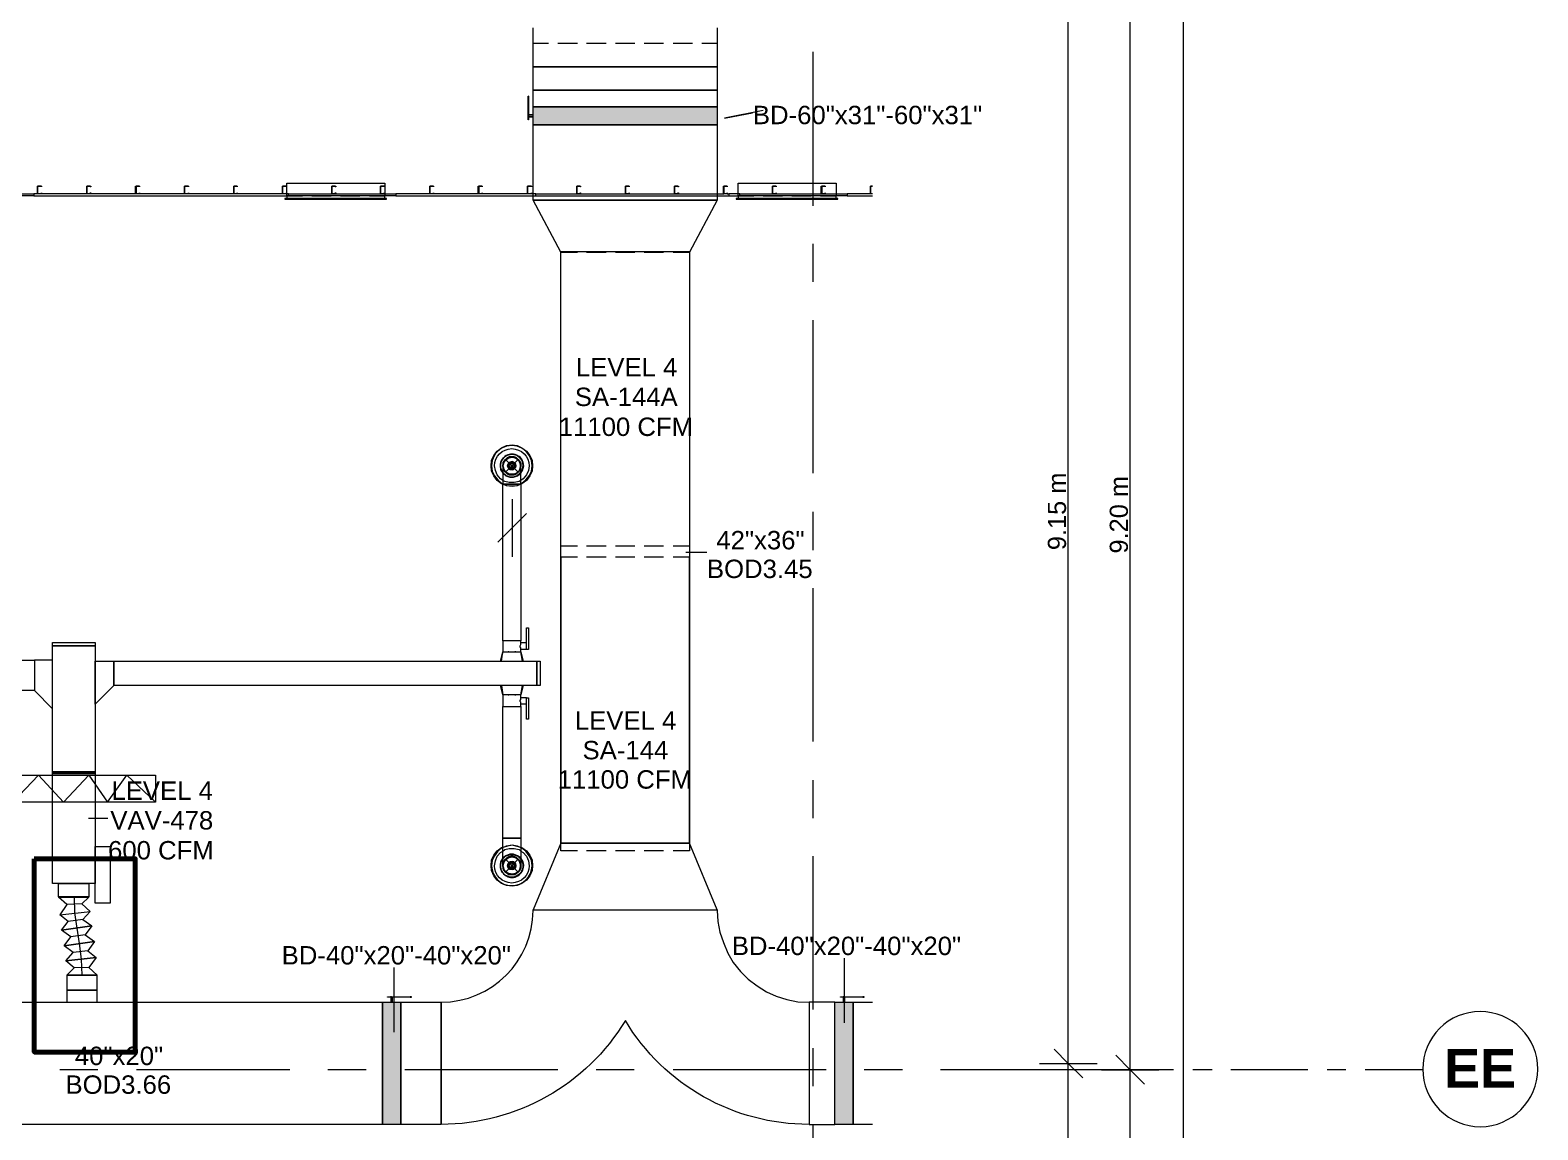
# Model space of a CAD drawing. Header units: metres. Extents: x 29 to 268, y -7 to 151.
# Drawn here: x 86.22 to 98.72, y 15.11 to 24.23 of the extents above; entities that cross this region are included whole.
import ezdxf

# ---------------------------------------------------------------- set-up
doc = ezdxf.new("R2010")
doc.units = ezdxf.units.M
doc.layers.add('HVAC - Ductos', color=5, linetype='Continuous', lineweight=50)
doc.layers.add('M-HVAC-DUCT', color=7, linetype='Continuous', lineweight=5)
doc.layers.add('PDF2_Geometry', color=7, linetype='Continuous', true_color=0xaaaaaa)
doc.layers.add('PDF2_Solid Fills', color=7, linetype='Continuous', true_color=0xffffff)
doc.layers.add('PDF2_Text', color=7, linetype='Continuous')
doc.styles.add('PDF Helvetica', font='')
doc.styles.add('PDF Helvetica Bold', font='')
doc.styles.get('PDF Helvetica').set_extended_font_data('Helvetica')
doc.styles.get('PDF Helvetica Bold').set_extended_font_data('Helvetica', bold=True)

# ---------------------------------------------------------------- blocks, each defined once
blk = doc.blocks.new('heat')
at = {"layer": 'M-HVAC-DUCT', "color": 30, "lineweight": 9, "true_color": 0xf26722}
for p, q in [((169.574, 2.344), (169.802, 2.567)), ((169.802, 2.567), (170.002, 2.344)), ((170.002, 2.344), (170.215, 2.567)), ((170.215, 2.567), (170.424, 2.344)), ((170.424, 2.344), (170.633, 2.567)), ((170.633, 2.567), (170.788, 2.344)), ((170.788, 2.344), (170.949, 2.567)), ((170.949, 2.567), (171.186, 2.344))]:
    blk.add_line(p, q, dxfattribs=at)
blk.add_lwpolyline([(169.574, 2.567), (171.186, 2.567), (171.186, 2.344), (169.574, 2.344)], close=True, dxfattribs=at)

msp = doc.modelspace()

# ---------------------------------------------------------------- hatches: boundary and pattern name
at = {"layer": 'PDF2_Solid Fills', "lineweight": 0, "transparency": 33554559}
h = msp.add_hatch(color=256, dxfattribs=at)
h.paths.add_polyline_path([(87.094, 22.871), (87.099, 22.931), (87.094, 22.931)])
h.paths.add_polyline_path([(87.126, 22.871), (87.099, 22.871), (87.126, 22.867), (87.126, 22.867)])
h = msp.add_hatch(color=256, dxfattribs=at)
h.paths.add_polyline_path([(89.936, 22.871), (89.941, 22.931), (89.936, 22.931)])
h.paths.add_polyline_path([(89.941, 22.871), (89.968, 22.867), (89.968, 22.867), (89.968, 22.871)])
h = msp.add_hatch(color=256, dxfattribs=at)
h.paths.add_polyline_path([(91.967, 22.871), (91.971, 22.885), (91.967, 22.885)])
h.paths.add_polyline_path([(91.971, 22.871), (91.999, 22.867), (91.999, 22.867), (91.999, 22.871)])

# ---------------------------------------------------------------- linework, layer by layer
at = {"layer": 'HVAC - Ductos', "color": 252, "lineweight": 0, "true_color": 0x939598}
for points in [[(94.826, 10.771), (94.826, 11.697), (94.826, 15.657), (94.826, 24.81), (94.826, 27.157), (94.826, 34.009), (94.826, 41.81), (94.826, 43.208), (94.826, 47.058), (94.826, 48.048)], [(95.34, 10.771), (95.34, 15.606), (95.34, 24.81), (95.34, 34.009), (95.34, 43.208), (95.34, 48.048)], [(95.78, 10.771), (95.78, 48.048)], [(94.708, 15.776), (94.826, 15.657), (94.946, 15.538)], [(94.588, 15.657), (94.826, 15.657), (95.065, 15.657)], [(95.22, 15.726), (95.34, 15.606), (95.459, 15.487)], [(95.102, 15.606), (95.34, 15.606), (95.578, 15.606)]]:
    msp.add_lwpolyline(points, dxfattribs=at)
at = {"layer": 'HVAC - Ductos', "lineweight": 0}
for points in [[(91.916, 24.246), (91.916, 24.141), (91.916, 24.031), (91.916, 23.921), (91.916, 23.728), (90.39, 23.728), (91.916, 23.728), (91.916, 23.591), (90.39, 23.591), (90.39, 23.728), (90.39, 23.921), (90.39, 24.031), (90.39, 24.141), (90.39, 24.246)], [(90.39, 24.118), (90.518, 24.118)], [(91.916, 24.118), (91.916, 24.081), (91.916, 24.031), (91.916, 23.976), (91.916, 23.921), (90.39, 23.921), (90.39, 23.976), (90.39, 24.031), (90.39, 24.081), (90.39, 24.118)], [(90.596, 24.118), (90.757, 24.118)], [(90.834, 24.118), (90.995, 24.118)], [(91.073, 24.118), (91.233, 24.118)], [(91.311, 24.118), (91.472, 24.118)], [(91.55, 24.118), (91.71, 24.118)], [(91.788, 24.118), (91.916, 24.118)], [(90.39, 23.921), (91.916, 23.921)], [(92.296, 23.559), (91.976, 23.495), (92.209, 23.54)], [(90.619, 19.947), (90.619, 22.385), (90.39, 22.816), (91.916, 22.816), (90.39, 22.816), (90.39, 23.44), (91.916, 23.44), (91.916, 22.816), (91.687, 22.385), (91.687, 19.947)], [(89.175, 22.83), (89.162, 22.83), (89.162, 22.853), (88.35, 22.853), (88.35, 22.958), (89.162, 22.958), (89.162, 22.853), (88.35, 22.853), (88.35, 22.83), (88.337, 22.83)], [(92.915, 22.83), (92.902, 22.83), (92.902, 22.853), (92.09, 22.853), (92.09, 22.958), (92.902, 22.958), (92.902, 22.853), (92.09, 22.853), (92.09, 22.83), (92.077, 22.83)], [(88.359, 22.853), (88.359, 22.853)], [(88.359, 22.825), (89.152, 22.825)], [(89.157, 22.853), (89.157, 22.853)], [(92.1, 22.853), (92.1, 22.853)], [(92.1, 22.825), (92.892, 22.825)], [(92.897, 22.853), (92.897, 22.853)], [(90.619, 19.86), (90.619, 17.486), (90.619, 22.39), (91.687, 22.39), (91.687, 17.486), (90.619, 17.486), (90.39, 16.931), (91.916, 16.931), (91.687, 17.486), (91.687, 19.86)], [(90.138, 20.607), (90.142, 20.593), (90.147, 20.575), (90.161, 20.561), (90.175, 20.547), (90.193, 20.538), (90.216, 20.538), (90.188, 20.543), (90.184, 20.543), (90.184, 20.547), (90.161, 20.561), (90.152, 20.575), (90.142, 20.593), (90.142, 20.612), (90.142, 20.634), (90.152, 20.653), (90.161, 20.667), (90.179, 20.676), (90.193, 20.685), (90.216, 20.689), (90.234, 20.685), (90.252, 20.676), (90.266, 20.667), (90.28, 20.653), (90.284, 20.634), (90.289, 20.612), (90.284, 20.593), (90.28, 20.575), (90.266, 20.561), (90.252, 20.552), (90.234, 20.543), (90.216, 20.538), (90.193, 20.543), (90.179, 20.552), (90.161, 20.561), (90.147, 20.584), (90.142, 20.584), (90.142, 20.589)], [(90.142, 20.639), (90.142, 20.644), (90.147, 20.644)], [(90.147, 20.589), (90.142, 20.612), (90.147, 20.639)], [(90.147, 20.644), (90.161, 20.667), (90.184, 20.68)], [(90.184, 20.68), (90.184, 20.685), (90.188, 20.685)], [(90.188, 20.68), (90.216, 20.689), (90.239, 20.68)], [(90.239, 20.685), (90.243, 20.685), (90.248, 20.68)], [(90.243, 20.68), (90.266, 20.667), (90.28, 20.644)], [(90.284, 20.644), (90.284, 20.639)], [(90.284, 20.639), (90.289, 20.612), (90.284, 20.589), (90.284, 20.584)], [(90.138, 20.612), (90.138, 20.607), (90.138, 20.589), (90.138, 20.561), (90.138, 20.524), (90.138, 20.479), (90.138, 20.46), (90.142, 20.46), (90.147, 20.46), (90.161, 20.46), (90.175, 20.46), (90.193, 20.46), (90.216, 20.46), (90.234, 20.46), (90.252, 20.46), (90.266, 20.46), (90.28, 20.46), (90.289, 20.46), (90.289, 20.506), (90.289, 20.543), (90.289, 20.579), (90.289, 20.602), (90.289, 20.612)], [(90.248, 20.547), (90.243, 20.543), (90.239, 20.543), (90.216, 20.538), (90.234, 20.538), (90.252, 20.547), (90.266, 20.561), (90.28, 20.575), (90.289, 20.593), (90.289, 20.607)], [(90.28, 20.584), (90.266, 20.561), (90.243, 20.547)], [(90.284, 20.584), (90.284, 20.584)], [(90.289, 20.612), (90.289, 20.612)], [(90.289, 20.492), (90.275, 20.483), (90.234, 20.474), (90.193, 20.474), (90.156, 20.483), (90.138, 20.492)], [(90.138, 20.465), (90.17, 20.451), (90.216, 20.447), (90.257, 20.451), (90.289, 20.465)], [(90.289, 20.46), (90.257, 20.447), (90.216, 20.442), (90.17, 20.447), (90.138, 20.46)], [(90.289, 20.46), (90.28, 20.46), (90.266, 20.46), (90.252, 20.46), (90.234, 20.46), (90.216, 20.46), (90.193, 20.46), (90.175, 20.46), (90.161, 20.46), (90.147, 20.46), (90.142, 20.46), (90.138, 20.46)], [(90.216, 20.337), (90.216, 20.098), (90.216, 19.86)], [(90.335, 20.217), (90.216, 20.098), (90.097, 19.979)], [(90.757, 19.947), (90.619, 19.947)], [(90.995, 19.947), (90.834, 19.947)], [(91.233, 19.947), (91.073, 19.947)], [(91.472, 19.947), (91.311, 19.947)], [(91.687, 19.947), (91.55, 19.947)], [(91.655, 19.897), (91.829, 19.897)], [(90.619, 19.86), (90.757, 19.86)], [(90.834, 19.86), (90.995, 19.86)], [(91.073, 19.86), (91.233, 19.86)], [(91.311, 19.86), (91.472, 19.86)], [(91.55, 19.86), (91.687, 19.86)], [(90.129, 18.994), (90.138, 19.072), (90.142, 19.072), (90.147, 19.072), (90.161, 19.072), (90.175, 19.072), (90.193, 19.072), (90.216, 19.072), (90.234, 19.072), (90.252, 19.072), (90.266, 19.072), (90.28, 19.072), (90.284, 19.072), (90.289, 19.072), (90.289, 19.094), (90.335, 19.094), (90.335, 19.099), (90.335, 19.104), (90.335, 19.113), (90.335, 19.117), (90.335, 19.127), (90.335, 19.131), (90.335, 19.136), (90.335, 19.14)], [(90.335, 19.145), (90.289, 19.145), (90.289, 19.163), (90.28, 19.163), (90.266, 19.163), (90.252, 19.163), (90.234, 19.163), (90.216, 19.163), (90.193, 19.163), (90.175, 19.163), (90.161, 19.163), (90.147, 19.163), (90.142, 19.163), (90.138, 19.163), (90.138, 19.072)], [(90.289, 19.094), (90.289, 19.099), (90.289, 19.104), (90.284, 19.113), (90.284, 19.122), (90.289, 19.131), (90.289, 19.136), (90.289, 19.14), (90.289, 19.145)], [(90.119, 18.994), (90.138, 19.072), (90.119, 18.994)], [(90.142, 19.072), (90.142, 19.072)], [(90.142, 19.072), (90.142, 19.072)], [(90.289, 18.994), (90.298, 18.994), (90.303, 18.994), (90.307, 18.994), (90.289, 19.072), (90.307, 18.994)], [(90.303, 18.994), (90.289, 19.072)], [(90.119, 18.994), (90.124, 18.994), (90.129, 18.994), (90.138, 18.994)], [(90.119, 18.994), (90.119, 18.994)], [(90.142, 18.994), (90.161, 18.994)], [(90.165, 18.994), (90.17, 18.994), (90.179, 18.994), (90.193, 18.994), (90.197, 18.994), (90.202, 18.994), (90.225, 18.994), (90.229, 18.994), (90.234, 18.994), (90.248, 18.994), (90.257, 18.994), (90.262, 18.994), (90.266, 18.994), (90.284, 18.994)], [(90.307, 18.994), (90.307, 18.994)], [(90.124, 18.792), (90.119, 18.792)], [(90.119, 18.792), (90.138, 18.714), (90.119, 18.792)], [(90.119, 18.792), (90.119, 18.792)], [(90.138, 18.792), (90.129, 18.792), (90.138, 18.714)], [(90.133, 18.792), (90.133, 18.792)], [(90.307, 18.792), (90.289, 18.714), (90.284, 18.714), (90.28, 18.714), (90.266, 18.714), (90.252, 18.714), (90.234, 18.714), (90.216, 18.714), (90.193, 18.714), (90.175, 18.714), (90.161, 18.714), (90.147, 18.714), (90.142, 18.714), (90.138, 18.714), (90.138, 18.618), (90.142, 18.618), (90.147, 18.618), (90.161, 18.618), (90.175, 18.618), (90.193, 18.618), (90.216, 18.618), (90.234, 18.618), (90.252, 18.618), (90.266, 18.618), (90.28, 18.618), (90.289, 18.618), (90.289, 17.527), (90.289, 17.49), (90.289, 17.44), (90.289, 17.394), (90.289, 17.353), (90.289, 17.325), (90.289, 17.307), (90.289, 17.298), (90.289, 17.279), (90.28, 17.261), (90.266, 17.243), (90.252, 17.234), (90.234, 17.224), (90.216, 17.224), (90.193, 17.224), (90.175, 17.234), (90.161, 17.243), (90.147, 17.261), (90.142, 17.279), (90.138, 17.298), (90.138, 17.307), (90.138, 17.298), (90.138, 17.302), (90.138, 17.316), (90.138, 17.344), (90.138, 17.38), (90.138, 17.422), (90.138, 17.472), (90.138, 17.527), (90.142, 17.527), (90.147, 17.527), (90.161, 17.527), (90.175, 17.527), (90.193, 17.527), (90.216, 17.527), (90.234, 17.527), (90.252, 17.527), (90.266, 17.527), (90.28, 17.527), (90.289, 17.527), (90.28, 17.527), (90.266, 17.527), (90.252, 17.527), (90.234, 17.527), (90.216, 17.527), (90.193, 17.527), (90.175, 17.527), (90.161, 17.527), (90.147, 17.527), (90.142, 17.527), (90.138, 17.527), (90.138, 18.618), (90.142, 18.618), (90.147, 18.618), (90.161, 18.618), (90.175, 18.618), (90.193, 18.618), (90.216, 18.618), (90.234, 18.618), (90.252, 18.618), (90.266, 18.618), (90.28, 18.618), (90.289, 18.618), (90.289, 18.641), (90.335, 18.641), (90.335, 18.645), (90.335, 18.654), (90.335, 18.659), (90.335, 18.664), (90.335, 18.673), (90.335, 18.677), (90.335, 18.682), (90.335, 18.687), (90.335, 18.691), (90.289, 18.691), (90.289, 18.714), (90.303, 18.792)], [(90.161, 18.792), (90.142, 18.792)], [(90.284, 18.792), (90.266, 18.792), (90.262, 18.792), (90.257, 18.792), (90.248, 18.792), (90.234, 18.792), (90.229, 18.792), (90.225, 18.792), (90.202, 18.792), (90.197, 18.792), (90.193, 18.792), (90.179, 18.792), (90.17, 18.792), (90.165, 18.792)], [(90.289, 18.714), (90.307, 18.792), (90.303, 18.792), (90.298, 18.792), (90.289, 18.792)], [(90.307, 18.792), (90.307, 18.792)], [(90.142, 18.714), (90.142, 18.714)], [(90.142, 18.714), (90.142, 18.714)], [(90.289, 18.641), (90.289, 18.645), (90.289, 18.654), (90.284, 18.659), (90.284, 18.668), (90.289, 18.677), (90.289, 18.687), (90.289, 18.691)], [(86.705, 17.692), (86.865, 17.692)], [(90.289, 17.449), (90.298, 17.449), (90.335, 17.422), (90.362, 17.385), (90.381, 17.344), (90.385, 17.298), (90.381, 17.257), (90.362, 17.215), (90.335, 17.179), (90.298, 17.151), (90.257, 17.133), (90.216, 17.128), (90.17, 17.133), (90.129, 17.151), (90.092, 17.179), (90.064, 17.215), (90.046, 17.257), (90.042, 17.298), (90.046, 17.344), (90.064, 17.385), (90.092, 17.422), (90.129, 17.449), (90.138, 17.449)], [(90.138, 17.417), (90.156, 17.431), (90.193, 17.44), (90.234, 17.44), (90.275, 17.431), (90.289, 17.417)], [(90.289, 17.307), (90.289, 17.321), (90.28, 17.339), (90.266, 17.353), (90.252, 17.367), (90.234, 17.371), (90.216, 17.376), (90.193, 17.371), (90.175, 17.367), (90.161, 17.353), (90.184, 17.367), (90.184, 17.371), (90.188, 17.371)], [(90.188, 17.367), (90.216, 17.371), (90.239, 17.367)], [(90.239, 17.371), (90.243, 17.371), (90.248, 17.367)], [(90.757, 17.422), (90.619, 17.422), (90.619, 17.486)], [(90.619, 17.486), (91.687, 17.486)], [(90.995, 17.422), (90.834, 17.422)], [(91.233, 17.422), (91.073, 17.422)], [(91.472, 17.422), (91.311, 17.422)], [(91.687, 17.486), (91.687, 17.422), (91.55, 17.422)], [(90.142, 17.325), (90.142, 17.33), (90.147, 17.33), (90.161, 17.353), (90.147, 17.339), (90.142, 17.321), (90.138, 17.307)], [(90.147, 17.275), (90.142, 17.298), (90.147, 17.325)], [(90.142, 17.279), (90.142, 17.279)], [(90.142, 17.279), (90.142, 17.279)], [(90.147, 17.266), (90.142, 17.27), (90.142, 17.275)], [(90.184, 17.234), (90.161, 17.247), (90.147, 17.266)], [(90.243, 17.367), (90.266, 17.353), (90.28, 17.33)], [(90.28, 17.266), (90.266, 17.247), (90.243, 17.234)], [(90.284, 17.33), (90.284, 17.325), (90.289, 17.298), (90.284, 17.275)], [(90.284, 17.33), (90.284, 17.33)], [(90.284, 17.275), (90.284, 17.27), (90.284, 17.266)], [(90.289, 17.279), (90.289, 17.279)], [(90.289, 17.279), (90.289, 17.279)], [(86.526, 16.977), (86.457, 17.037), (86.709, 17.037), (86.705, 17.037), (86.687, 17.037), (86.659, 17.037), (86.622, 17.037), (86.586, 17.037), (86.544, 17.037), (86.508, 17.037), (86.48, 17.037), (86.462, 17.037), (86.457, 17.037), (86.462, 17.037), (86.48, 17.037), (86.508, 17.037), (86.544, 17.037), (86.586, 17.037), (86.622, 17.037), (86.659, 17.037), (86.687, 17.037), (86.705, 17.037), (86.709, 17.037), (86.709, 17.041), (86.705, 17.041), (86.687, 17.041), (86.659, 17.041), (86.622, 17.041), (86.586, 17.041), (86.544, 17.041), (86.512, 17.041), (86.48, 17.041), (86.467, 17.041), (86.457, 17.041), (86.457, 17.151), (86.462, 17.151), (86.476, 17.151), (86.494, 17.151), (86.522, 17.151), (86.554, 17.151), (86.586, 17.151), (86.618, 17.151), (86.645, 17.151), (86.673, 17.151), (86.691, 17.151), (86.705, 17.151), (86.709, 17.151), (86.709, 17.041), (86.705, 17.041), (86.687, 17.041), (86.659, 17.041), (86.622, 17.041), (86.586, 17.041), (86.544, 17.041), (86.512, 17.041), (86.48, 17.041), (86.467, 17.041), (86.457, 17.041), (86.457, 17.037), (86.709, 17.037), (86.65, 16.982), (86.526, 16.977), (86.467, 16.89), (86.719, 16.917), (86.65, 16.982)], [(90.188, 17.229), (90.184, 17.229)], [(90.239, 17.229), (90.216, 17.224), (90.188, 17.229)], [(90.248, 17.229), (90.243, 17.229), (90.239, 17.229)], [(86.586, 17.037), (86.59, 16.908), (86.609, 16.78), (86.627, 16.652), (86.645, 16.523), (86.65, 16.39)], [(86.659, 16.853), (86.732, 16.798), (86.48, 16.762), (86.535, 16.835), (86.467, 16.89), (86.719, 16.917), (86.659, 16.853), (86.535, 16.835)], [(86.677, 16.725), (86.755, 16.67), (86.503, 16.633), (86.558, 16.707), (86.48, 16.762), (86.732, 16.798), (86.677, 16.725), (86.558, 16.707)], [(86.7, 16.592), (86.769, 16.537), (86.517, 16.509), (86.577, 16.578), (86.503, 16.633), (86.755, 16.67), (86.7, 16.592), (86.577, 16.578)], [(86.526, 16.39), (86.526, 16.267), (86.531, 16.267), (86.54, 16.267), (86.563, 16.267), (86.586, 16.267), (86.618, 16.267), (86.65, 16.267), (86.687, 16.267), (86.714, 16.267), (86.742, 16.267), (86.76, 16.267), (86.774, 16.267), (86.778, 16.267), (86.778, 16.39), (86.526, 16.39), (86.586, 16.45), (86.517, 16.509), (86.769, 16.537), (86.709, 16.454), (86.586, 16.45)], [(92.97, 15.996), (92.97, 16.532)], [(86.778, 16.39), (86.709, 16.454)], [(89.239, 15.918), (89.239, 16.454)], [(86.774, 16.166), (86.778, 16.166), (86.778, 16.267), (86.774, 16.267), (86.76, 16.267), (86.742, 16.267), (86.714, 16.267), (86.687, 16.267), (86.65, 16.267), (86.618, 16.267), (86.586, 16.267), (86.563, 16.267), (86.54, 16.267), (86.531, 16.267), (86.526, 16.267), (86.526, 16.166)], [(86.526, 16.166), (86.526, 16.166)], [(86.531, 16.166), (86.535, 16.166), (86.54, 16.166)], [(86.544, 16.166), (86.554, 16.166), (86.558, 16.166)], [(86.567, 16.166), (86.572, 16.166), (86.581, 16.166)], [(86.59, 16.166), (86.595, 16.166), (86.613, 16.166)], [(86.622, 16.166), (86.65, 16.166), (86.677, 16.166), (86.682, 16.166)], [(86.691, 16.166), (86.705, 16.166), (86.709, 16.166)], [(86.723, 16.166), (86.732, 16.166), (86.737, 16.166)], [(86.746, 16.166), (86.751, 16.166), (86.755, 16.166)], [(86.76, 16.166), (86.764, 16.166), (86.769, 16.166)], [(93.204, 15.153), (93.043, 15.153), (93.043, 16.166), (93.204, 16.166)]]:
    msp.add_lwpolyline(points, dxfattribs=at)
for points in [[(90.39, 23.44), (90.39, 23.591), (91.916, 23.591), (91.916, 23.44)], [(88.332, 22.83), (88.332, 22.825), (89.175, 22.825), (89.175, 22.83)], [(88.359, 22.853), (88.479, 22.853)], [(88.557, 22.853), (88.717, 22.853)], [(88.795, 22.853), (88.955, 22.853)], [(89.033, 22.853), (89.157, 22.853)], [(92.072, 22.83), (92.072, 22.825), (92.915, 22.825), (92.915, 22.83)], [(92.1, 22.853), (92.219, 22.853)], [(92.296, 22.853), (92.457, 22.853)], [(92.535, 22.853), (92.695, 22.853)], [(92.773, 22.853), (92.897, 22.853)], [(90.619, 22.385), (90.757, 22.385)], [(90.834, 22.385), (90.995, 22.385)], [(91.073, 22.385), (91.233, 22.385)], [(91.311, 22.385), (91.472, 22.385)], [(91.55, 22.385), (91.687, 22.385)], [(90.138, 19.163), (90.138, 20.46), (90.129, 20.465), (90.092, 20.492), (90.064, 20.529), (90.046, 20.57), (90.042, 20.612), (90.046, 20.657), (90.064, 20.699), (90.092, 20.735), (90.129, 20.763), (90.17, 20.781), (90.216, 20.786), (90.257, 20.781), (90.298, 20.763), (90.335, 20.735), (90.362, 20.699), (90.381, 20.657), (90.385, 20.612), (90.381, 20.57), (90.362, 20.529), (90.335, 20.492), (90.298, 20.465), (90.289, 20.46), (90.289, 19.163), (90.28, 19.163), (90.266, 19.163), (90.252, 19.163), (90.234, 19.163), (90.216, 19.163), (90.193, 19.163), (90.175, 19.163), (90.161, 19.163), (90.147, 19.163), (90.142, 19.163)], [(90.138, 20.612), (90.142, 20.634), (90.147, 20.653), (90.152, 20.657), (90.147, 20.653), (90.142, 20.634), (90.138, 20.612), (90.138, 20.607)], [(90.28, 20.589), (90.266, 20.561), (90.243, 20.547), (90.216, 20.543), (90.188, 20.547), (90.165, 20.561), (90.147, 20.589), (90.142, 20.612), (90.147, 20.639), (90.165, 20.662), (90.188, 20.68), (90.216, 20.685), (90.243, 20.68), (90.266, 20.662), (90.28, 20.639), (90.284, 20.612)], [(90.156, 20.662), (90.152, 20.657)], [(90.289, 20.607), (90.289, 20.612), (90.289, 20.634), (90.28, 20.653), (90.266, 20.667), (90.252, 20.68), (90.234, 20.689), (90.216, 20.689), (90.193, 20.689), (90.175, 20.68), (90.161, 20.667), (90.156, 20.662), (90.161, 20.667), (90.175, 20.68), (90.193, 20.689), (90.216, 20.689), (90.234, 20.689), (90.252, 20.68), (90.266, 20.667), (90.28, 20.653), (90.289, 20.634), (90.289, 20.612)], [(90.184, 20.63), (90.179, 20.612), (90.184, 20.63), (90.197, 20.644), (90.216, 20.648), (90.229, 20.644), (90.243, 20.63), (90.248, 20.612), (90.243, 20.63), (90.229, 20.644), (90.216, 20.648), (90.197, 20.644)], [(90.193, 20.63), (90.188, 20.612), (90.193, 20.63), (90.207, 20.639), (90.22, 20.639), (90.234, 20.63), (90.239, 20.612), (90.234, 20.63), (90.22, 20.639), (90.207, 20.639)], [(90.229, 20.598), (90.216, 20.593), (90.197, 20.598), (90.193, 20.612), (90.197, 20.63), (90.216, 20.634), (90.229, 20.63), (90.234, 20.612)], [(90.211, 20.616), (90.207, 20.612), (90.211, 20.621), (90.216, 20.621), (90.22, 20.612), (90.216, 20.616)], [(90.119, 20.612), (90.124, 20.579), (90.138, 20.557), (90.124, 20.579)], [(90.142, 20.552), (90.165, 20.534), (90.197, 20.52), (90.229, 20.52), (90.262, 20.534), (90.284, 20.552), (90.289, 20.561), (90.284, 20.552), (90.262, 20.534), (90.229, 20.52), (90.197, 20.52), (90.165, 20.534), (90.142, 20.552), (90.138, 20.561)], [(90.289, 20.552), (90.262, 20.529), (90.229, 20.52), (90.197, 20.52), (90.165, 20.529), (90.138, 20.552), (90.138, 20.557), (90.138, 20.552), (90.165, 20.529), (90.197, 20.52), (90.229, 20.52), (90.262, 20.529), (90.289, 20.552), (90.289, 20.557)], [(90.243, 20.598), (90.248, 20.612), (90.243, 20.598), (90.229, 20.584), (90.216, 20.579), (90.197, 20.584), (90.184, 20.598), (90.179, 20.612), (90.184, 20.598), (90.197, 20.584), (90.216, 20.579), (90.229, 20.584)], [(90.234, 20.598), (90.239, 20.612), (90.234, 20.598), (90.22, 20.589), (90.207, 20.589), (90.193, 20.598), (90.188, 20.612), (90.193, 20.598), (90.207, 20.589), (90.22, 20.589)], [(90.216, 20.607), (90.22, 20.612), (90.216, 20.607), (90.211, 20.607), (90.207, 20.612), (90.211, 20.607)], [(90.353, 19.09), (90.335, 19.09), (90.335, 19.269), (90.353, 19.269)], [(86.76, 19.122), (86.407, 19.122), (86.407, 19.149), (86.76, 19.149)], [(86.76, 19.122), (86.76, 18.077), (86.407, 18.077), (86.407, 19.122)], [(84.335, 19.003), (86.256, 19.003), (86.256, 18.751), (84.335, 18.751)], [(86.256, 19.003), (86.256, 18.751), (86.407, 18.599), (86.407, 19.003)], [(90.188, 19.072), (90.184, 19.072)], [(90.248, 19.072), (90.243, 19.072), (90.239, 19.072), (90.243, 19.072)], [(86.916, 18.792), (86.76, 18.636), (86.76, 18.994), (86.916, 18.994)], [(90.422, 18.792), (86.916, 18.792), (86.916, 18.994), (90.422, 18.994)], [(90.422, 18.792), (90.422, 18.994), (90.45, 18.994), (90.45, 18.792)], [(90.184, 18.714), (90.188, 18.714)], [(90.239, 18.714), (90.243, 18.714), (90.248, 18.714), (90.243, 18.714)], [(90.353, 18.512), (90.335, 18.512), (90.335, 18.691), (90.353, 18.691)], [(86.407, 18.063), (86.407, 18.077), (86.76, 18.077), (86.76, 18.063)], [(86.407, 17.151), (86.407, 18.063), (86.76, 18.063), (86.76, 17.151)], [(86.884, 16.986), (86.76, 16.986), (86.76, 17.458), (86.884, 17.458)], [(90.17, 17.463), (90.216, 17.472), (90.257, 17.463), (90.289, 17.449), (90.257, 17.458), (90.216, 17.467), (90.17, 17.458), (90.138, 17.449)], [(90.138, 17.362), (90.165, 17.38), (90.197, 17.394), (90.229, 17.394), (90.262, 17.38), (90.289, 17.362), (90.289, 17.357), (90.289, 17.362), (90.262, 17.38), (90.229, 17.394), (90.197, 17.394), (90.165, 17.38), (90.138, 17.362), (90.138, 17.357)], [(90.284, 17.357), (90.262, 17.38), (90.229, 17.389), (90.197, 17.389), (90.165, 17.38), (90.142, 17.357), (90.138, 17.353), (90.142, 17.357), (90.165, 17.38), (90.197, 17.389), (90.229, 17.389), (90.262, 17.38), (90.284, 17.357), (90.289, 17.353)], [(90.28, 17.27), (90.266, 17.247), (90.243, 17.234), (90.216, 17.229), (90.188, 17.234), (90.165, 17.247), (90.147, 17.27), (90.142, 17.298), (90.147, 17.325), (90.165, 17.348), (90.188, 17.367), (90.216, 17.371), (90.243, 17.367), (90.266, 17.348), (90.28, 17.325), (90.284, 17.298)], [(90.284, 17.279), (90.28, 17.261), (90.266, 17.247), (90.252, 17.234), (90.234, 17.229), (90.216, 17.224), (90.193, 17.229), (90.179, 17.234), (90.161, 17.247), (90.152, 17.261), (90.142, 17.279), (90.142, 17.298), (90.142, 17.316), (90.152, 17.334), (90.161, 17.353), (90.179, 17.362), (90.193, 17.371), (90.216, 17.371), (90.234, 17.371), (90.252, 17.362), (90.266, 17.353), (90.28, 17.334), (90.284, 17.316), (90.289, 17.298)], [(90.138, 17.357), (90.124, 17.33), (90.119, 17.298), (90.124, 17.33)], [(90.184, 17.316), (90.179, 17.298), (90.184, 17.316), (90.197, 17.33), (90.216, 17.334), (90.229, 17.33), (90.243, 17.316), (90.248, 17.298), (90.243, 17.316), (90.229, 17.33), (90.216, 17.334), (90.197, 17.33)], [(90.243, 17.279), (90.248, 17.298), (90.243, 17.279), (90.229, 17.27), (90.216, 17.266), (90.197, 17.27), (90.184, 17.279), (90.179, 17.298), (90.184, 17.279), (90.197, 17.27), (90.216, 17.266), (90.229, 17.27)], [(90.193, 17.312), (90.188, 17.298), (90.193, 17.316), (90.207, 17.325), (90.22, 17.325), (90.234, 17.316), (90.239, 17.298), (90.234, 17.312), (90.22, 17.321), (90.207, 17.321)], [(90.234, 17.284), (90.239, 17.298), (90.234, 17.284), (90.22, 17.275), (90.207, 17.275), (90.193, 17.284), (90.188, 17.298), (90.193, 17.284), (90.207, 17.275), (90.22, 17.275)], [(90.229, 17.284), (90.216, 17.279), (90.197, 17.284), (90.193, 17.298), (90.197, 17.312), (90.216, 17.321), (90.229, 17.312), (90.234, 17.298)], [(90.211, 17.302), (90.207, 17.298), (90.211, 17.302), (90.216, 17.302), (90.22, 17.298), (90.216, 17.302)], [(90.216, 17.293), (90.22, 17.298), (90.216, 17.293), (90.211, 17.293), (90.207, 17.298), (90.211, 17.293)], [(86.457, 17.041), (86.462, 17.041), (86.476, 17.041), (86.494, 17.041), (86.522, 17.041), (86.554, 17.041), (86.586, 17.041), (86.618, 17.041), (86.645, 17.041), (86.673, 17.041), (86.691, 17.041), (86.705, 17.041), (86.709, 17.041), (86.705, 17.041), (86.691, 17.041), (86.673, 17.041), (86.645, 17.041), (86.618, 17.041), (86.586, 17.041), (86.554, 17.041), (86.522, 17.041), (86.494, 17.041), (86.476, 17.041), (86.462, 17.041)], [(86.778, 16.39), (86.774, 16.39), (86.76, 16.39), (86.742, 16.39), (86.714, 16.39), (86.687, 16.39), (86.65, 16.39), (86.618, 16.39), (86.586, 16.39), (86.563, 16.39), (86.54, 16.39), (86.531, 16.39), (86.526, 16.39), (86.531, 16.39), (86.54, 16.39), (86.563, 16.39), (86.586, 16.39), (86.618, 16.39), (86.65, 16.39), (86.687, 16.39), (86.714, 16.39), (86.742, 16.39), (86.76, 16.39), (86.774, 16.39)], [(85.554, 16.166), (89.143, 16.166), (89.143, 15.153), (85.554, 15.153)], [(89.143, 16.166), (89.294, 16.166), (89.294, 15.153), (89.143, 15.153)], [(89.294, 16.166), (89.629, 16.166), (89.629, 15.153), (89.294, 15.153)], [(92.892, 16.166), (93.043, 16.166), (93.043, 15.153), (92.892, 15.153)]]:
    msp.add_lwpolyline(points, close=True, dxfattribs=at)
for points in [[(90.289, 20.465), (90.298, 20.469), (90.33, 20.497), (90.358, 20.529), (90.376, 20.57), (90.381, 20.612, 1.013798), (90.046, 20.612), (90.051, 20.57), (90.069, 20.529), (90.097, 20.497), (90.129, 20.469), (90.138, 20.465)], [(90.138, 20.492), (90.119, 20.506), (90.092, 20.538), (90.078, 20.575), (90.069, 20.612, -0.994113), (90.358, 20.612), (90.353, 20.575), (90.335, 20.538), (90.307, 20.506), (90.289, 20.492)], [(90.138, 17.444), (90.129, 17.444), (90.097, 17.417), (90.069, 17.38), (90.051, 17.344), (90.046, 17.298, 0.98638), (90.381, 17.298), (90.376, 17.344), (90.358, 17.38), (90.33, 17.417), (90.298, 17.444), (90.289, 17.444)], [(90.289, 17.417), (90.307, 17.408), (90.335, 17.376), (90.353, 17.339), (90.358, 17.298, -0.994113), (90.069, 17.298), (90.078, 17.339), (90.092, 17.376), (90.119, 17.408), (90.138, 17.417)], [(90.138, 17.298, 1.029342), (90.289, 17.307), (90.289, 17.298)]]:
    msp.add_lwpolyline(points, format="xyb", dxfattribs=at)
for points in [[(90.289, 20.557), (90.303, 20.579), (90.312, 20.612, 1.017904), (90.119, 20.612), (90.124, 20.579), (90.138, 20.561, -1.403619), (90.307, 20.612), (90.303, 20.579), (90.289, 20.561, 1.403664), (90.119, 20.612, -1.419559)], [(90.119, 17.298, 1.397445), (90.289, 17.353), (90.303, 17.33), (90.307, 17.298, -1.396993), (90.138, 17.353), (90.124, 17.33), (90.119, 17.298, 1.009847), (90.312, 17.298), (90.303, 17.33), (90.289, 17.357, -1.406661)], [(91.155, 16.014, -0.261886), (89.629, 15.153), (89.629, 16.166, 0.412212), (90.39, 16.927), (90.39, 16.931), (91.916, 16.931), (91.916, 16.927), (91.921, 16.835), (91.939, 16.748), (91.967, 16.661), (92.003, 16.574), (92.049, 16.496), (92.109, 16.422), (92.173, 16.358), (92.246, 16.303), (92.324, 16.253), (92.406, 16.216), (92.493, 16.189), (92.585, 16.17), (92.677, 16.166), (92.677, 15.153), (92.892, 15.153), (92.892, 16.166), (92.677, 16.166), (92.677, 15.153, -0.26399)]]:
    msp.add_lwpolyline(points, format="xyb", close=True, dxfattribs=at)
at = {"layer": 'HVAC - Ductos', "lineweight": 0, "transparency": 33554559}
for points in [[(90.39, 23.591), (90.39, 23.44), (91.916, 23.591), (91.916, 23.44)], [(89.143, 16.166), (89.143, 15.153), (89.294, 16.166), (89.294, 15.153)], [(92.892, 16.166), (92.892, 15.153), (93.043, 16.166), (93.043, 15.153)]]:
    msp.add_solid(points, dxfattribs=at)
at = {"layer": 'PDF2_Geometry', "lineweight": 0}
for points in [[(92.709, 24.045), (92.709, 22.77)], [(86.315, 22.926), (86.315, 22.926)], [(86.315, 22.876), (86.315, 22.876)], [(86.691, 22.931), (86.691, 22.931)], [(86.691, 22.931), (86.691, 22.931)], [(86.691, 22.871), (86.691, 22.871)], [(87.099, 22.931), (87.099, 22.931)], [(87.099, 22.871), (87.099, 22.871)], [(87.127, 22.926), (87.127, 22.926)], [(87.127, 22.876), (87.127, 22.876)], [(87.502, 22.931), (87.502, 22.931)], [(87.502, 22.931), (87.502, 22.931)], [(87.502, 22.871), (87.502, 22.871)], [(87.534, 22.926), (87.534, 22.926)], [(87.534, 22.876), (87.534, 22.876)], [(87.91, 22.931), (87.91, 22.931)], [(87.91, 22.931), (87.91, 22.931)], [(87.91, 22.871), (87.91, 22.871)], [(87.938, 22.926), (87.938, 22.926)], [(87.938, 22.876), (87.938, 22.876)], [(88.346, 22.926), (88.346, 22.926)], [(88.346, 22.876), (88.346, 22.876)], [(88.722, 22.931), (88.722, 22.931)], [(88.722, 22.931), (88.722, 22.931)], [(88.722, 22.871), (88.722, 22.871)], [(89.157, 22.926), (89.157, 22.926)], [(89.157, 22.876), (89.157, 22.876)], [(89.533, 22.931), (89.533, 22.931)], [(89.533, 22.931), (89.533, 22.931)], [(89.533, 22.871), (89.533, 22.871)], [(89.565, 22.926), (89.565, 22.926)], [(89.565, 22.876), (89.565, 22.876)], [(89.941, 22.931), (89.941, 22.931)], [(89.941, 22.871), (89.941, 22.871)], [(89.968, 22.926), (89.968, 22.926)], [(89.968, 22.876), (89.968, 22.876)], [(90.344, 22.931), (90.344, 22.931)], [(90.344, 22.931), (90.344, 22.931)], [(90.344, 22.871), (90.344, 22.871)], [(90.376, 22.926), (90.376, 22.926)], [(90.376, 22.876), (90.376, 22.876)], [(90.752, 22.931), (90.752, 22.931)], [(90.752, 22.931), (90.752, 22.931)], [(90.752, 22.871), (90.752, 22.871)], [(91.187, 22.926), (91.187, 22.926)], [(91.187, 22.876), (91.187, 22.876)], [(91.563, 22.931), (91.563, 22.931)], [(91.563, 22.931), (91.563, 22.931)], [(91.563, 22.871), (91.563, 22.871)], [(91.971, 22.931), (91.971, 22.931)], [(91.971, 22.871), (91.971, 22.871)], [(91.999, 22.926), (91.999, 22.926)], [(91.999, 22.876), (91.999, 22.876)], [(92.375, 22.931), (92.375, 22.931)], [(92.375, 22.931), (92.375, 22.931)], [(92.375, 22.871), (92.375, 22.871)], [(92.406, 22.926), (92.406, 22.926)], [(92.406, 22.876), (92.406, 22.876)], [(92.782, 22.931), (92.782, 22.931)], [(92.782, 22.871), (92.782, 22.871)], [(92.81, 22.926), (92.81, 22.926)], [(92.81, 22.876), (92.81, 22.876)], [(93.204, 22.867), (93.19, 22.867), (93.186, 22.871), (93.186, 22.931), (93.19, 22.931), (93.186, 22.931), (93.186, 22.871), (93.19, 22.871), (93.204, 22.871)], [(93.186, 22.871), (93.186, 22.871)], [(93.204, 22.931), (93.19, 22.931), (93.204, 22.931)], [(80.604, 22.853), (81.049, 22.853), (81.938, 22.853), (83.446, 22.853), (83.446, 22.867), (84.335, 22.867), (84.335, 22.853), (85.367, 22.853), (85.367, 22.867), (86.251, 22.867), (86.251, 22.853), (88.364, 22.853), (88.364, 22.867), (89.253, 22.867), (89.253, 22.853), (90.413, 22.853), (92.012, 22.853)], [(86.251, 22.853), (85.367, 22.853)], [(89.253, 22.853), (88.364, 22.853)], [(90.413, 22.853), (90.413, 22.867), (91.971, 22.867)], [(91.999, 22.867), (92.012, 22.867), (92.012, 22.853), (92.104, 22.853), (92.104, 22.867), (92.993, 22.867), (92.993, 22.853), (93.204, 22.853)], [(92.993, 22.853), (92.104, 22.853)], [(93.204, 22.867), (92.993, 22.867), (92.993, 22.853), (93.204, 22.853)], [(92.709, 22.454), (92.709, 22.138)], [(92.709, 21.822), (92.709, 20.552)], [(92.709, 20.231), (92.709, 19.915)], [(92.709, 19.599), (92.709, 18.329)], [(92.709, 18.008), (92.709, 17.692)], [(92.709, 17.376), (92.709, 16.106)], [(92.709, 15.785), (92.709, 15.469)], [(86.783, 15.606), (86.467, 15.606)], [(88.373, 15.606), (87.104, 15.606)], [(89.006, 15.606), (88.689, 15.606)], [(90.596, 15.606), (89.327, 15.606)], [(91.229, 15.606), (90.912, 15.606)], [(92.819, 15.606), (91.55, 15.606)], [(93.452, 15.606), (93.135, 15.606)], [(95.225, 15.606), (93.768, 15.606)], [(95.698, 15.606), (95.225, 15.606)], [(96.018, 15.606), (95.858, 15.606)], [(96.811, 15.606), (96.174, 15.606)], [(97.128, 15.606), (96.972, 15.606)], [(97.765, 15.606), (97.288, 15.606)], [(92.709, 15.153), (92.709, 13.883)]]:
    msp.add_lwpolyline(points, dxfattribs=at)
at = {"layer": 'PDF2_Geometry', "color": 1, "lineweight": 0}
for points in [[(90.349, 23.678), (90.349, 23.678)], [(90.353, 23.678), (90.349, 23.678)], [(90.353, 23.664), (90.353, 23.669), (90.353, 23.673), (90.353, 23.678), (90.353, 23.673), (90.353, 23.669), (90.353, 23.664), (90.353, 23.513), (90.353, 23.481), (90.349, 23.481), (90.349, 23.513), (90.353, 23.513), (90.353, 23.508), (90.353, 23.504), (90.353, 23.508), (90.39, 23.508)], [(90.349, 23.513), (90.349, 23.664), (90.349, 23.669), (90.349, 23.673), (90.349, 23.678), (90.349, 23.673), (90.349, 23.669), (90.349, 23.664)], [(90.353, 23.678), (90.353, 23.678)], [(90.39, 23.522), (90.353, 23.522)], [(89.372, 16.207), (89.377, 16.207), (89.382, 16.207), (89.377, 16.207), (89.372, 16.207), (89.217, 16.207), (89.184, 16.207), (89.184, 16.212), (89.217, 16.212), (89.217, 16.207), (89.212, 16.207), (89.207, 16.207), (89.212, 16.207), (89.212, 16.166)], [(89.217, 16.212), (89.372, 16.212), (89.377, 16.212), (89.382, 16.212), (89.377, 16.212), (89.372, 16.212)], [(89.226, 16.166), (89.226, 16.207)], [(89.382, 16.212), (89.382, 16.212)], [(89.382, 16.207), (89.382, 16.212)], [(89.382, 16.207), (89.382, 16.207)], [(93.122, 16.207), (93.126, 16.207), (93.13, 16.207), (93.135, 16.207), (93.13, 16.207), (93.126, 16.207), (93.122, 16.207), (92.97, 16.207), (92.938, 16.207), (92.938, 16.212), (92.938, 16.207)], [(92.938, 16.212), (92.97, 16.212), (93.122, 16.212), (93.126, 16.212), (93.13, 16.212), (93.135, 16.212), (93.13, 16.212), (93.126, 16.212), (93.122, 16.212)], [(92.97, 16.207), (92.966, 16.207), (92.961, 16.207), (92.961, 16.166)], [(92.97, 16.207), (92.97, 16.212), (92.97, 16.207)], [(92.975, 16.166), (92.975, 16.207)], [(93.135, 16.212), (93.135, 16.212)], [(93.135, 16.207), (93.135, 16.212)], [(93.135, 16.207), (93.135, 16.207)]]:
    msp.add_lwpolyline(points, dxfattribs=at)
for points in [[(90.349, 23.513), (90.349, 23.508), (90.349, 23.504), (90.349, 23.508)], [(89.217, 16.212), (89.212, 16.212), (89.207, 16.212), (89.212, 16.212)], [(92.97, 16.212), (92.966, 16.212), (92.961, 16.212), (92.966, 16.212)]]:
    msp.add_lwpolyline(points, close=True, dxfattribs=at)
at = {"layer": 'PDF2_Geometry', "lineweight": 0}
for points in [[(86.288, 22.867), (86.283, 22.871), (86.283, 22.931), (86.288, 22.931), (86.315, 22.931), (86.315, 22.926), (86.315, 22.931), (86.288, 22.931), (86.283, 22.931), (86.283, 22.871), (86.288, 22.871), (86.315, 22.871), (86.315, 22.876), (86.315, 22.867)], [(86.691, 22.867), (86.691, 22.871), (86.691, 22.931), (86.723, 22.931), (86.723, 22.926), (86.719, 22.926), (86.719, 22.931), (86.691, 22.931), (86.691, 22.871), (86.719, 22.871), (86.719, 22.876), (86.723, 22.876), (86.723, 22.867)], [(87.099, 22.867), (87.094, 22.871), (87.094, 22.931), (87.099, 22.931), (87.127, 22.931), (87.127, 22.926), (87.127, 22.931), (87.099, 22.931), (87.099, 22.871), (87.127, 22.871), (87.127, 22.876), (87.127, 22.867)], [(87.502, 22.867), (87.502, 22.871), (87.502, 22.931), (87.534, 22.931), (87.534, 22.926), (87.534, 22.931), (87.502, 22.931), (87.502, 22.871), (87.534, 22.871), (87.534, 22.876), (87.534, 22.867)], [(87.91, 22.867), (87.91, 22.871), (87.91, 22.931), (87.938, 22.931), (87.938, 22.926), (87.938, 22.931), (87.91, 22.931), (87.91, 22.871), (87.938, 22.871), (87.938, 22.876), (87.938, 22.867)], [(88.318, 22.867), (88.314, 22.867), (88.314, 22.871), (88.314, 22.931), (88.318, 22.931), (88.346, 22.931), (88.346, 22.926), (88.346, 22.931), (88.318, 22.931), (88.314, 22.931), (88.314, 22.871), (88.318, 22.871), (88.346, 22.871), (88.346, 22.876), (88.346, 22.867)], [(88.722, 22.867), (88.722, 22.871), (88.722, 22.931), (88.754, 22.931), (88.754, 22.926), (88.749, 22.926), (88.749, 22.931), (88.722, 22.931), (88.722, 22.871), (88.749, 22.871), (88.749, 22.876), (88.754, 22.876), (88.754, 22.867)], [(89.129, 22.867), (89.125, 22.867), (89.125, 22.871), (89.125, 22.931), (89.129, 22.931), (89.157, 22.931), (89.157, 22.926), (89.157, 22.931), (89.129, 22.931), (89.125, 22.931), (89.125, 22.871), (89.129, 22.871), (89.157, 22.871), (89.157, 22.876), (89.157, 22.867)], [(89.533, 22.867), (89.533, 22.871), (89.533, 22.931), (89.565, 22.931), (89.565, 22.926), (89.565, 22.931), (89.533, 22.931), (89.533, 22.871), (89.565, 22.871), (89.565, 22.876), (89.565, 22.867)], [(89.941, 22.867), (89.941, 22.871), (89.936, 22.871), (89.936, 22.931), (89.941, 22.931), (89.968, 22.931), (89.968, 22.926), (89.968, 22.931), (89.941, 22.931), (89.941, 22.871), (89.968, 22.871), (89.968, 22.876), (89.968, 22.867)], [(90.344, 22.867), (90.344, 22.871), (90.344, 22.931), (90.376, 22.931), (90.376, 22.926), (90.376, 22.931), (90.344, 22.931), (90.344, 22.871), (90.376, 22.871), (90.376, 22.876), (90.376, 22.867)], [(90.752, 22.867), (90.752, 22.871), (90.752, 22.931), (90.784, 22.931), (90.784, 22.926), (90.779, 22.926), (90.779, 22.931), (90.752, 22.931), (90.752, 22.871), (90.779, 22.871), (90.779, 22.876), (90.784, 22.876), (90.784, 22.867)], [(91.16, 22.867), (91.155, 22.867), (91.155, 22.871), (91.155, 22.931), (91.16, 22.931), (91.187, 22.931), (91.187, 22.926), (91.187, 22.931), (91.16, 22.931), (91.155, 22.931), (91.155, 22.871), (91.16, 22.871), (91.187, 22.871), (91.187, 22.876), (91.187, 22.867)], [(91.563, 22.867), (91.563, 22.871), (91.563, 22.931), (91.595, 22.931), (91.595, 22.926), (91.591, 22.926), (91.591, 22.931), (91.563, 22.931), (91.563, 22.871), (91.591, 22.871), (91.591, 22.876), (91.595, 22.876), (91.595, 22.867)], [(91.971, 22.867), (91.967, 22.871), (91.967, 22.931), (91.971, 22.931), (91.999, 22.931), (91.999, 22.926), (91.999, 22.931), (91.971, 22.931), (91.971, 22.871), (91.999, 22.871), (91.999, 22.876), (91.999, 22.867)], [(92.375, 22.867), (92.375, 22.871), (92.375, 22.931), (92.406, 22.931), (92.406, 22.926), (92.406, 22.931), (92.375, 22.931), (92.375, 22.871), (92.406, 22.871), (92.406, 22.876), (92.406, 22.867)], [(92.782, 22.867), (92.782, 22.871), (92.778, 22.871), (92.778, 22.931), (92.782, 22.931), (92.81, 22.931), (92.81, 22.926), (92.81, 22.931), (92.782, 22.931), (92.782, 22.871), (92.81, 22.871), (92.81, 22.876), (92.81, 22.867)], [(88.364, 22.867), (86.251, 22.867), (86.251, 22.853), (88.364, 22.853)], [(90.413, 22.867), (89.253, 22.867), (89.253, 22.853), (90.413, 22.853)], [(92.104, 22.867), (92.012, 22.867), (92.012, 22.853), (92.104, 22.853)]]:
    msp.add_lwpolyline(points, close=True, dxfattribs=at)
at = {"layer": 'PDF2_Geometry', "color": 254, "lineweight": 0, "true_color": 0xd2d2d2}
for points in [[(86.691, 22.871), (86.691, 22.871)], [(87.094, 22.894), (87.099, 22.894)], [(87.127, 22.926), (87.127, 22.926)]]:
    msp.add_lwpolyline(points, dxfattribs=at)
at = {"layer": 'PDF2_Geometry', "color": 8, "lineweight": 0, "true_color": 0x808080}
for points in [[(90.275, 20.657), (90.239, 20.685), (90.188, 20.685), (90.152, 20.657), (90.138, 20.612), (90.152, 20.57), (90.188, 20.543), (90.239, 20.543), (90.275, 20.57), (90.289, 20.612)], [(90.275, 17.344), (90.239, 17.371), (90.188, 17.371), (90.152, 17.344), (90.138, 17.298), (90.152, 17.252), (90.188, 17.224), (90.239, 17.224), (90.275, 17.252), (90.289, 17.298)]]:
    msp.add_lwpolyline(points, close=True, dxfattribs=at)
for points in [[(90.161, 20.667), (90.266, 20.561)], [(90.266, 20.667), (90.161, 20.561)], [(90.161, 17.353), (90.266, 17.243)], [(90.266, 17.353), (90.161, 17.243)]]:
    msp.add_lwpolyline(points, dxfattribs=at)
at = {"layer": 'PDF2_Geometry', "color": 232, "lineweight": 70, "true_color": 0xe91e64}
msp.add_lwpolyline([(86.255, 17.355), (87.092, 17.355), (87.092, 15.752), (86.255, 15.752)], close=True, dxfattribs=at)
at = {"layer": 'PDF2_Geometry', "lineweight": 0}
msp.add_lwpolyline([(98.241, 16.088, 0.418411), (97.765, 15.611, 0.414777), (98.241, 15.134, 0.410766), (98.718, 15.611, 0.414409)], format="xyb", close=True, dxfattribs=at)
at = {"layer": 'PDF2_Solid Fills', "color": 1, "lineweight": 0, "transparency": 33554559}
for points in [[(90.349, 23.664), (90.349, 23.513), (90.353, 23.664), (90.353, 23.513)], [(90.349, 23.513), (90.349, 23.481), (90.353, 23.513), (90.353, 23.481)], [(90.353, 23.517), (90.353, 23.508), (90.39, 23.517), (90.39, 23.508)], [(89.184, 16.212), (89.184, 16.207), (89.217, 16.212), (89.217, 16.207)], [(89.212, 16.207), (89.212, 16.166), (89.226, 16.207), (89.226, 16.166)], [(89.217, 16.212), (89.217, 16.207), (89.372, 16.212), (89.372, 16.207)], [(92.938, 16.212), (92.938, 16.207), (92.97, 16.212), (92.97, 16.207)], [(92.966, 16.207), (92.966, 16.166), (92.975, 16.207), (92.975, 16.166)], [(92.97, 16.212), (92.97, 16.207), (93.122, 16.212), (93.122, 16.207)]]:
    msp.add_solid(points, dxfattribs=at)

# ---------------------------------------------------------------- block references
at = {"layer": 'M-HVAC-DUCT'}
msp.add_blockref('heat', (-83.925, 15.482), dxfattribs=at)

# ---------------------------------------------------------------- texts
at = {"layer": 'PDF2_Text', "lineweight": 0, "attachment_point": 4, "style": 'PDF Helvetica'}
for s, insert, char_height in [('BD-60"x31"-60"x31"', (92.212, 23.521), 0.15247), ('LEVEL 4', (90.745, 21.431), 0.1525), ('SA-144A', (90.736, 21.184), 0.1525), ('11100 CFM', (90.603, 20.936), 0.1525), ('42"x36"', (91.909, 19.996), 0.1525), ('BOD3.45', (91.831, 19.758), 0.1525), ('LEVEL 4', (90.736, 18.502), 0.1525), ('SA-144', (90.8, 18.255), 0.1525), ('LEVEL 4', (86.895, 17.92), 0.1525), ('11100 CFM', (90.594, 18.012), 0.1525), ('VAV-478', (86.886, 17.673), 0.1525), ('600 CFM', (86.867, 17.425), 0.1525), ('BD-40"x20"-40"x20"', (88.306, 16.554), 0.15247), ('BD-40"x20"-40"x20"', (92.037, 16.632), 0.15247), ('40"x20"', (86.592, 15.72), 0.1525), ('BOD3.66', (86.514, 15.482), 0.1525)]:
    msp.add_mtext(s, dxfattribs=dict(at, insert=insert, char_height=char_height))
at = {"layer": 'PDF2_Text', "color": 252, "lineweight": 0, "true_color": 0x939598, "char_height": 0.1506, "attachment_point": 4, "rotation": 90, "style": 'PDF Helvetica'}
for s, insert in [('9.15 m', (94.733, 19.914)), ('9.20 m', (95.246, 19.886))]:
    msp.add_mtext(s, dxfattribs=dict(at, insert=insert))
at = {"layer": 'PDF2_Text', "color": 253, "lineweight": 0, "true_color": 0xaaaaaa, "insert": (97.941, 15.618), "char_height": 0.3202, "attachment_point": 4, "style": 'PDF Helvetica Bold'}
msp.add_mtext('EE', dxfattribs=at)

doc.saveas('drawing.dxf')
